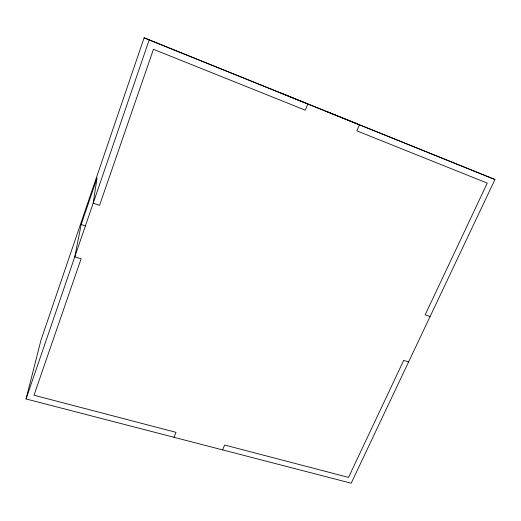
<?xml version="1.0" encoding="UTF-8"?>
<svg xmlns="http://www.w3.org/2000/svg" width="521" height="521" viewBox="0 0 521 521"><rect width="100%" height="100%" fill="white"/><g stroke="black" fill="none" stroke-linecap="round" stroke-linejoin="round"><path stroke-width="0.78" d="M281.066 93.09L307.781 103.966L305.286 110.178L153.448 49.313L99.563 205.333L93.187 203.19L97.056 178.019L81.191 224.499L74.783 256.846L81.094 258.833L33.989 395.231L176.007 432.332L174.014 437.295M26.05 398.949L40.925 340.278L144.115 37.786L494.95 179.517L351.187 483.214L26.05 398.949L149.175 39.941L144.115 37.786M222.604 449.89L224.649 445.038L348.536 477.399L403.69 360.402L408.594 361.945M81.191 224.499L85.828 226.016M430.099 316.514L425.156 314.853L487.259 183.118L356.865 130.856L359.412 124.806L325.938 111.201M149.175 39.941L494.95 179.517"/></g></svg>
